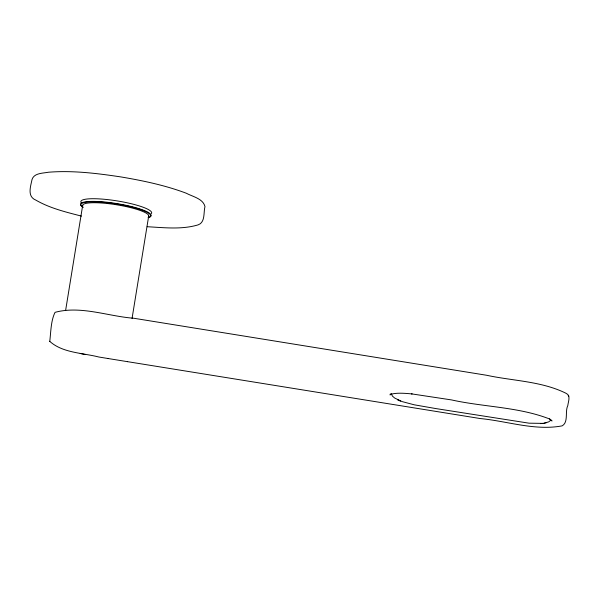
<?xml version="1.0" encoding="UTF-8"?>
<svg xmlns="http://www.w3.org/2000/svg" width="599" height="599" viewBox="0 0 599 599"><rect width="100%" height="100%" fill="white"/><g stroke="black" fill="none" stroke-linecap="round" stroke-linejoin="round"><path stroke-width="0.9" d="M551.986 420.872C553.311 422.205 547.449 417.181 550.204 419.42M65.598 310.567L82.684 205.352M132.057 318.458L148.694 216.022M390.331 393.88C389.949 396.104 389.904 394.352 391.192 394.217C396.838 392.562 405.448 393.303 412.09 393.94L411.648 393.887L451.496 399.915C483.707 407.073 518.03 406.841 549.051 418.768M551.087 419.959L548.699 421.883L543.091 423.388L529.052 423.179L435.825 408.57L414.171 404.789L402.101 401.592L394.719 398.073L392.45 396.126L391.259 393.595M127.467 361.654L480.143 418.536C507.181 421.082 534.855 430.981 562.139 425.867C568.728 422.213 564.79 411.461 567.792 405.598C568.256 401.517 571.154 395.362 565.785 393.169C541.286 381.114 512.909 380.949 486.658 375.274L133.824 318.256C108.097 316.332 80.783 305.393 55.063 312.334C50.825 320.735 50.908 332.078 49.762 341.408M546.715 422.624L544.454 423.179M147.167 226.722C164.044 227.62 181.654 229.791 198.119 224.872C205.464 222.281 203.361 212.6 204.978 206.58C203.061 198.583 192.661 196.682 186.379 193.267C165.234 185.293 143.011 180.658 120.781 176.907C96.896 173.313 72.636 170.303 48.459 172.227C42.843 173.328 34.091 172.916 32.032 179.498C30.631 186.461 26.925 196.532 35.85 200.118C49.882 208.242 65.883 212.083 81.449 216.104M107.798 358.479L127.52 361.669M108.142 358.539L98.805 357.004C82.617 352.863 62.588 353.021 49.695 341.303M80.199 353.47L84.938 354.466M568.863 396.216L568.279 395.25M82.767 205.959A33.432 5.975 9.2 0 1 116.498 204.761A33.432 5.975 9.2 0 1 148.455 216.576M81.352 202.881A35.865 6.409 9.2 0 1 115.375 200.628A35.865 6.409 9.2 0 1 151.397 213.573M82.879 207.044A35.745 6.387 9.2 0 1 116.7 203.555A35.745 6.387 9.2 0 1 148.088 217.572M83.149 207.411A35.393 6.327 9.2 0 1 114.903 203.69A35.393 6.327 9.2 0 1 148.949 217.452M543.091 423.388L540.493 423.605L543.091 423.388M400.357 400.963L397.946 399.937L400.357 400.963"/></g></svg>
